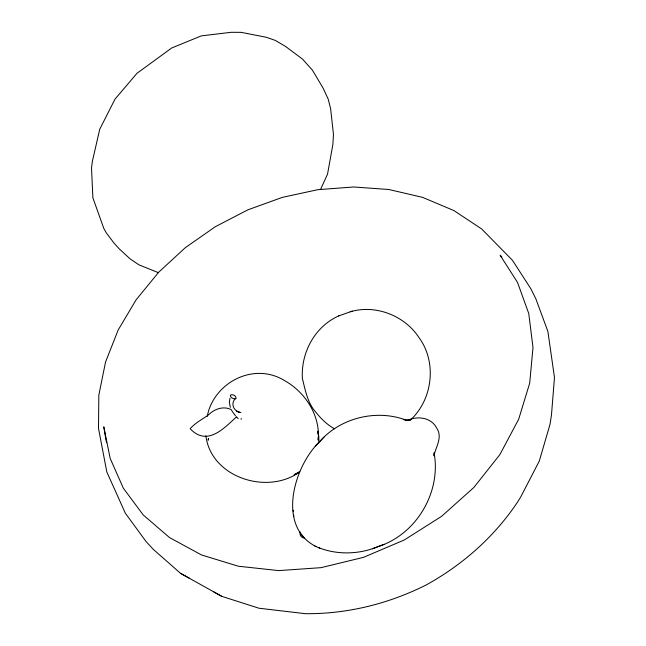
<?xml version="1.0" encoding="UTF-8"?>
<svg xmlns="http://www.w3.org/2000/svg" width="646" height="646" viewBox="0 0 646 646"><rect width="100%" height="100%" fill="white"/><g stroke="black" fill="none" stroke-linecap="round" stroke-linejoin="round"><path stroke-width="0.97" d="M230 398.178L229.37 402.151L230.299 407.392M207.213 416.387L208.496 411.074C218.259 380.01 255.445 362.987 284.111 380.332C304.694 391.71 319.738 414.248 318.341 438.246L318.212 440.063L318.139 437.794M320.545 189.448L327.53 174.145L332.876 144.51L333.473 134.457L330.615 108.681L328.241 99.242L323.21 88.341L312.389 70.107L302.481 59.069L285.532 46.439L275.277 40.399L266.241 37.258L241.047 32.34L231.106 32.3L201.302 35.885L171.723 47.974L136.952 73.321L114.996 99.161L99.71 129.305L92.321 161.589L91.522 168L92.887 197.846L103.796 228.377L106.194 232.73L114.205 243.324L119.268 248.88L129.927 258.723L139.027 264.876L158.431 272.685M319.568 441.702C294.1 466.186 276.157 526.232 315.894 546.5M235.782 398.525L236.056 398.194C236.21 395.772 232.213 393.632 230.347 395.239C230.226 397.645 233.69 399.381 235.782 398.525C232.657 400.698 232.213 404.558 233.795 407.892L235.58 410.178L239.238 412.277L236.856 411.437M319.754 441.549C340.612 417.534 376.933 408.918 406.528 420.263M315.345 446.128L323.985 437.132M409.944 420.449C432.691 400.019 437.261 362.325 418.979 337.575C404.695 315.619 375.56 304.201 350.261 311.784M236.654 416.718C223.613 428.694 207.164 446.62 190.15 428.726C195.221 422.952 202.166 419.359 208.392 414.99C214.286 408.999 223.492 405.615 231.413 409.709M339.037 315.757L338.641 315.934C314.707 326.706 300.875 352.724 302.368 378.467C305.397 390.418 307.423 402.951 316.023 412.423C321.159 418.907 327.393 424.898 334.644 428.863M299.3 471.814L294.108 474.786L294.584 474.519M299.76 471.871C267.492 495.434 211.072 477.636 205.856 435.759M295.06 474.261L298.428 472.888M378.37 546.508C416.484 534.282 441.371 492.107 434.08 452.83L433.975 455.801C435.84 446.588 443.027 437.205 436.559 427.838C431.027 417.284 417.397 415.79 407.4 420.312L410.258 419.803L407.02 420.094L403.855 419.561L406.358 420.255M314.844 546.048C334.475 555.148 358.126 554.971 377.983 546.637M372.411 548.769L384.095 544.32M338.641 315.934L352.207 311.13M236.501 411.3L240.91 412.536M304.524 538.078C301.763 538.037 299.558 535.574 300.156 532.805M221.74 596.331L258.909 608.209L305.469 613.7C347.427 614.047 388.658 603.768 426.11 585.001C462.528 564.903 494.19 536.987 517.381 502.346L520.797 496.839L539.313 461.01L550.069 424.139L551.482 414.837L554.478 377.547L547.889 331.455L535.841 298.783L530.923 288.899L512.544 260.395L481.698 228.975L453.847 210.539L422.573 197.353L388.852 189.504L353.645 186.985L317.856 189.674L282.342 197.377L247.911 209.821L215.344 226.698L185.378 247.628L158.73 272.176L136.096 299.833L118.161 330.009L105.54 362.043L98.83 395.142L98.507 428.435L106.808 471.919L125.308 513.158L146.061 541.55L153.352 549.423L180.581 573.349L221.74 596.331L213.761 591.906M318.954 547.824L320.255 548.389M180.581 573.349L189.335 578.218M236.84 417.243L238.164 418.592M501.845 257.027L500.133 255.21L517.551 282.488L528.751 313.52L532.99 347.435L529.704 383.135L518.641 419.335L499.875 454.606L473.898 487.423L441.598 516.332L404.259 539.991L363.472 557.353L321.014 567.664L278.717 570.604L238.366 566.227L201.52 554.962L169.47 537.545L143.202 514.919L123.329 488.174L110.183 458.426L103.804 426.804L105.427 436.858M303.168 536.697L301.101 534.008M235.515 415.895L231.615 410.452M299.994 531.941L300.196 533.007L300.148 532.554M317.493 431.423L318.753 436.107L318.954 442.381M318.454 434.718L318.123 433.208M105.589 437.843L106.574 442.744M318.042 432.691L317.929 431.132M293.203 510.203L293.365 511.713M293.72 515.145L293.849 516.412M241.661 418.721A3.537 2.697 -55.6 0 1 240.901 419.125M208.553 438.561L208.149 440.055L208.553 438.561"/></g></svg>
